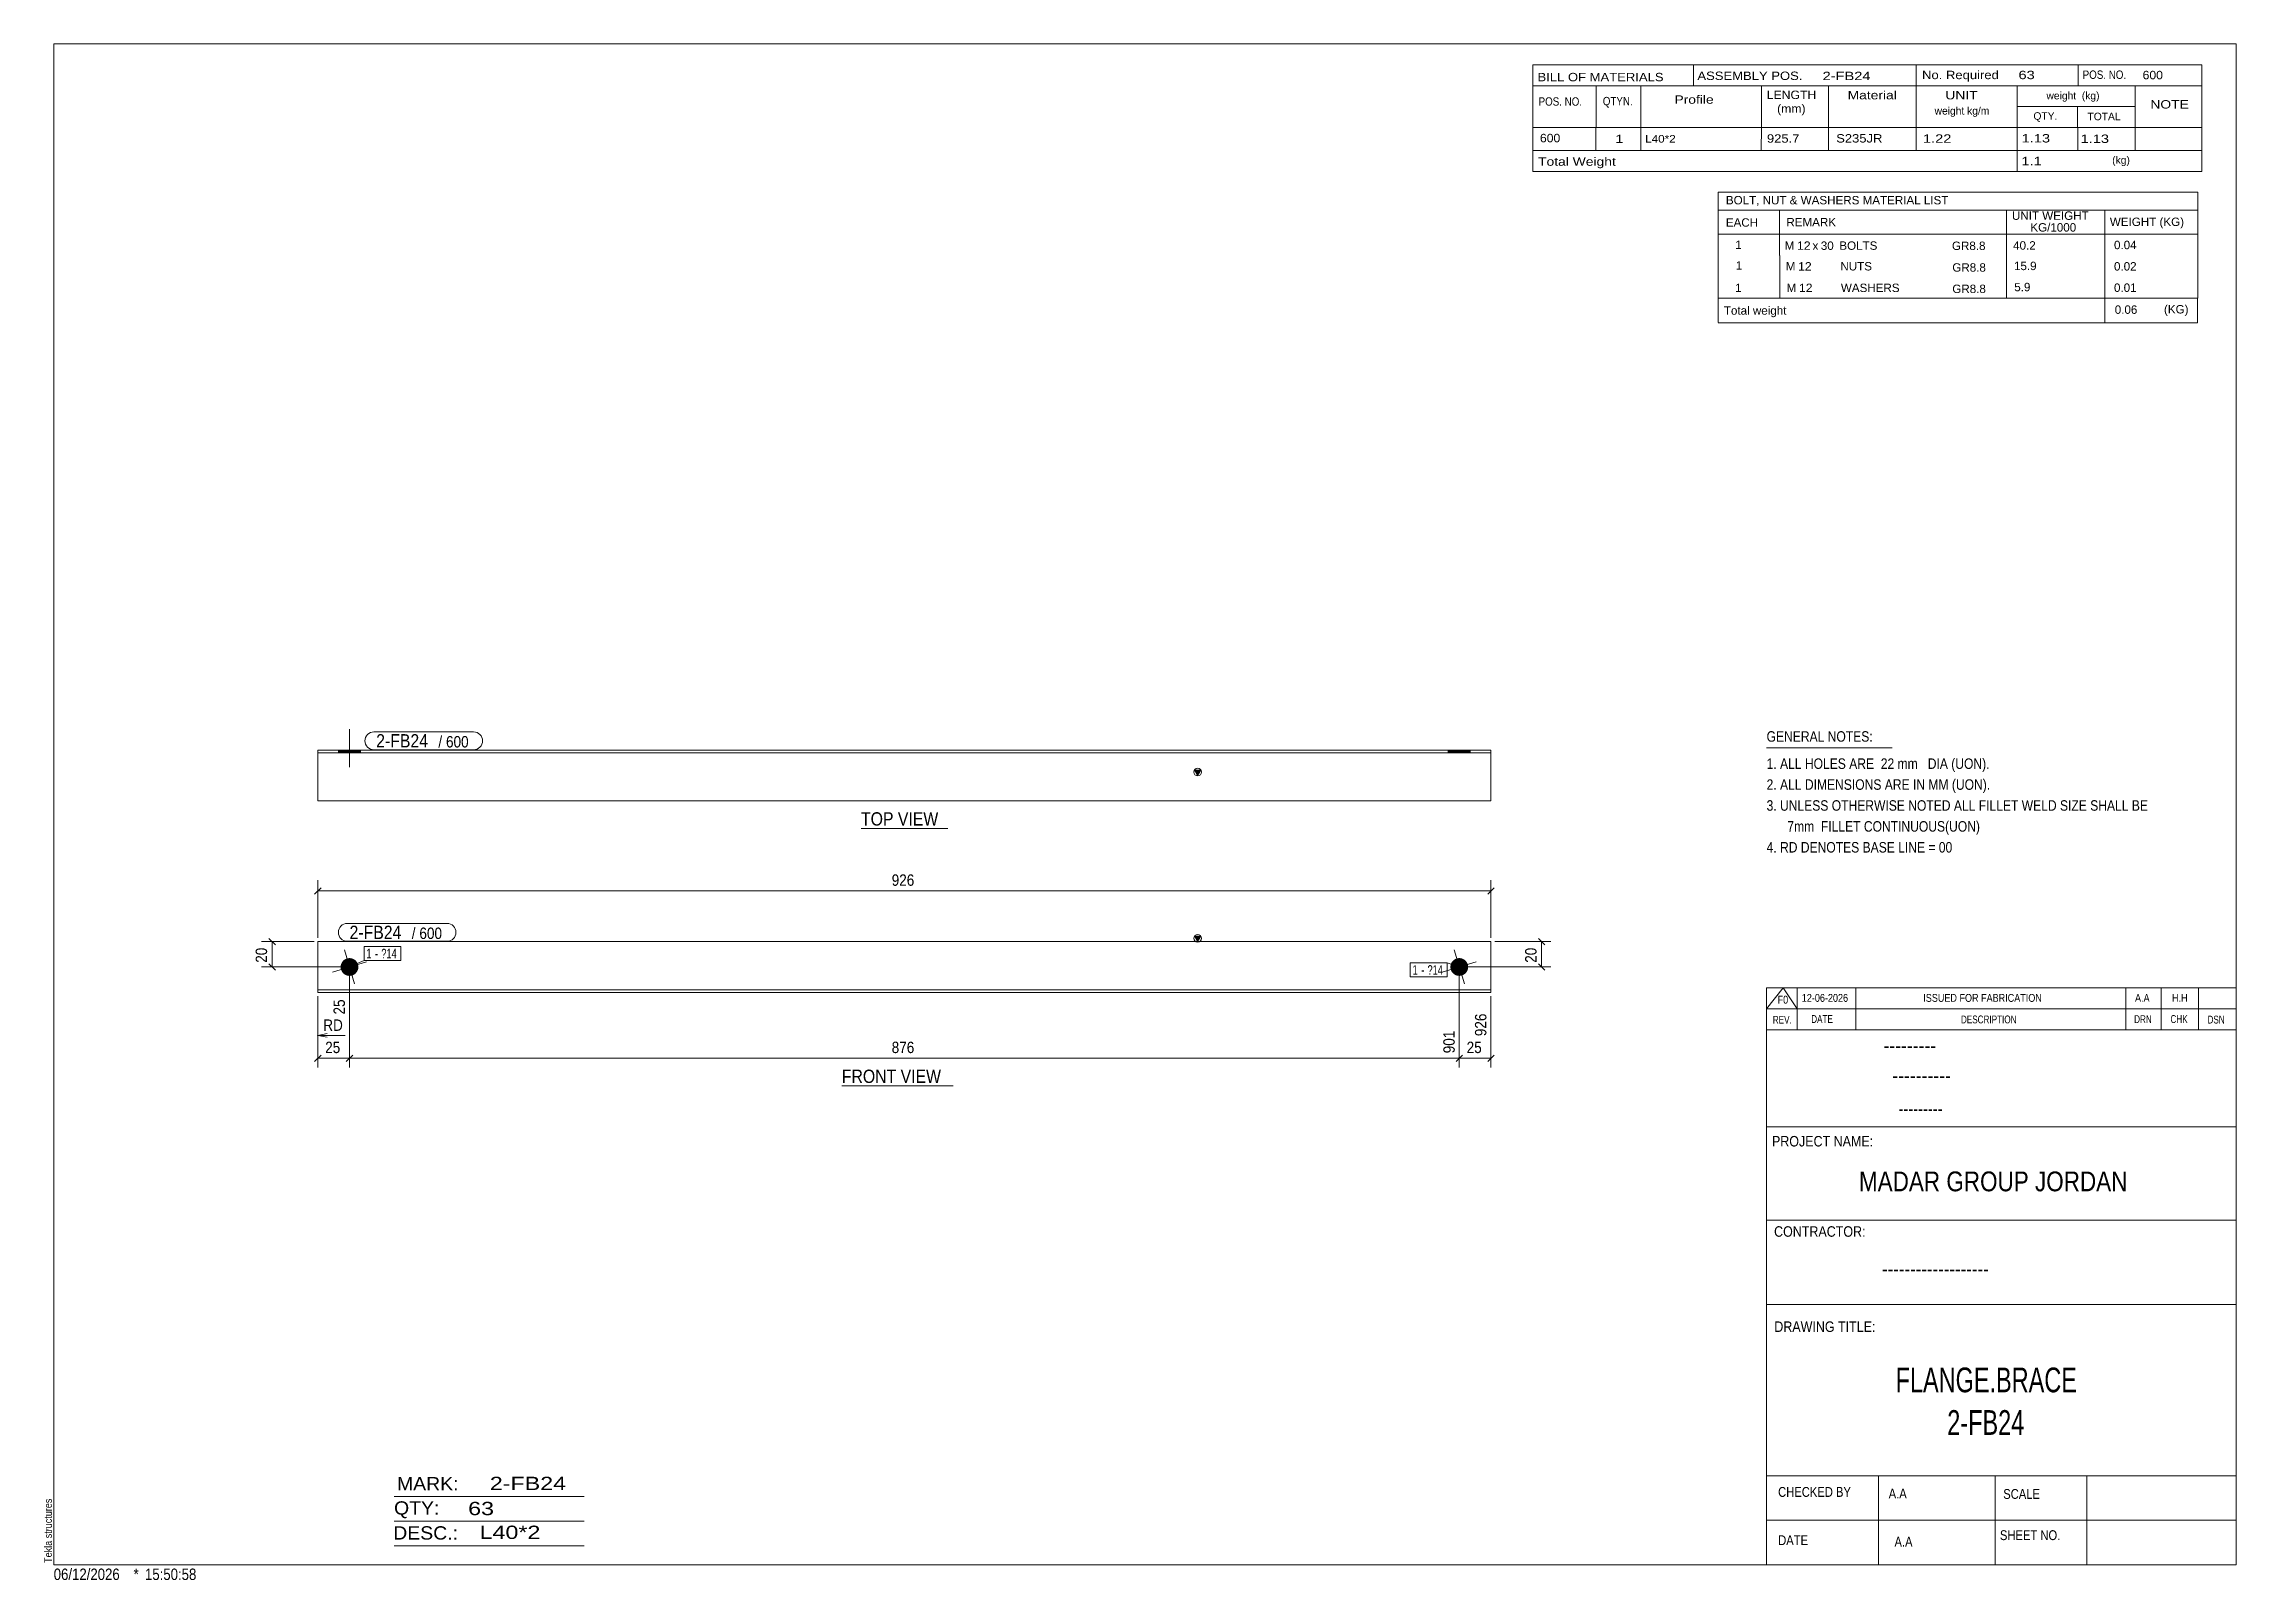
# Model space of a CAD drawing. Header units: millimetres. Extents: x 2 to 579, y 1 to 405.
import ezdxf

# ---------------------------------------------------------------- set-up
doc = ezdxf.new("R2010")
doc.units = ezdxf.units.MM
doc.linetypes.add('XKITLINE00', pattern=[0])
for name, color, linetype, lineweight in [('Bolt', 3, 'Continuous', 0), ('BoltMark', 7, 'Continuous', 0), ('Dimensions', 7, 'Continuous', 0), ('DrawingSheet', 5, 'Continuous', 0), ('OtherObjectType', 7, 'Continuous', 0), ('Part', 2, 'Continuous', 0), ('PartMark', 7, 'Continuous', 0)]:
    doc.layers.add(name, color=color, linetype=linetype, lineweight=lineweight)
doc.styles.add('@ARIAL_UNICODE_MS_BOLD', font='ARIAL.TTF')
doc.styles.add('ARIAL', font='ARIAL.TTF')
doc.styles.add('ARIAL_NARROW', font='ARIALN.TTF')
doc.styles.add('COMIC_SANS_MS_BOLD', font='COMICBD.TTF')
doc.styles.add('SWIS721_EX_BT', font='ARIAL.TTF')
doc.styles.add('SWISSE', font='ARIAL.TTF')

# ---------------------------------------------------------------- blocks, each defined once
blk = doc.blocks.new('*A1')
at = {"layer": 'Bolt'}
blk.add_hatch(color=3, dxfattribs=at).paths.add_polyline_path([(374.05, 164.47), (374.11, 164.48), (374.17, 164.5), (374.22, 164.51), (374.28, 164.52), (374.33, 164.53), (374.39, 164.53), (374.45, 164.54), (374.51, 164.54), (374.56, 164.55), (374.62, 164.55), (374.68, 164.55), (374.73, 164.55), (374.79, 164.55), (374.85, 164.54), (374.91, 164.54), (374.96, 164.53), (375.02, 164.52), (375.08, 164.51), (375.13, 164.5), (375.19, 164.49), (375.24, 164.48), (375.3, 164.46), (375.35, 164.45), (375.41, 164.43), (375.46, 164.41), (375.52, 164.39), (375.57, 164.37), (375.62, 164.35), (375.67, 164.32), (375.73, 164.3), (375.78, 164.27), (375.83, 164.24), (375.88, 164.21), (375.92, 164.18), (375.97, 164.15), (376.02, 164.12), (376.07, 164.09), (376.11, 164.05), (376.16, 164.02), (376.2, 163.98), (376.24, 163.94), (376.28, 163.9), (376.32, 163.86), (376.36, 163.82), (376.4, 163.78), (376.44, 163.73), (376.48, 163.69), (376.51, 163.65), (376.55, 163.6), (376.58, 163.55), (376.61, 163.51), (376.64, 163.46), (376.67, 163.41), (376.7, 163.36), (376.73, 163.31), (376.76, 163.26), (376.78, 163.21), (376.81, 163.15), (376.83, 163.1), (376.85, 163.05), (376.87, 162.99), (376.89, 162.94), (376.9, 162.89), (376.92, 162.83), (376.93, 162.78), (376.95, 162.72), (376.96, 162.66), (376.97, 162.61), (376.98, 162.55), (376.99, 162.49), (376.99, 162.44), (377, 162.38), (377, 162.32), (377, 162.27), (377, 162.21), (377, 162.15), (377, 162.09), (377, 162.04), (376.99, 161.98), (376.98, 161.92), (376.98, 161.87), (376.97, 161.81), (376.96, 161.75), (376.94, 161.7), (376.93, 161.64), (376.92, 161.59), (376.9, 161.53), (376.88, 161.48), (376.86, 161.42), (376.84, 161.37), (376.82, 161.32), (376.8, 161.26), (376.77, 161.21), (376.75, 161.16), (376.72, 161.11), (376.7, 161.06), (376.67, 161.01), (376.64, 160.96), (376.6, 160.91), (376.57, 160.87), (376.54, 160.82), (376.5, 160.77), (376.47, 160.73), (376.43, 160.69), (376.39, 160.64), (376.35, 160.6), (376.31, 160.56), (376.27, 160.52), (376.23, 160.48), (376.19, 160.44), (376.14, 160.41), (376.1, 160.37), (376.05, 160.34), (376.01, 160.3), (375.96, 160.27), (375.91, 160.24), (375.86, 160.21), (375.81, 160.18), (375.76, 160.15), (375.71, 160.13), (375.66, 160.1), (375.61, 160.08), (375.55, 160.06), (375.5, 160.04), (375.45, 160.02), (375.39, 160), (375.34, 159.98), (375.28, 159.97), (375.23, 159.95), (375.17, 159.94), (375.12, 159.93), (375.06, 159.92), (375, 159.91), (374.95, 159.9), (374.89, 159.89), (374.83, 159.89), (374.78, 159.89), (374.72, 159.88), (374.66, 159.88), (374.6, 159.88), (374.55, 159.89), (374.49, 159.89), (374.43, 159.9), (374.38, 159.9), (374.32, 159.91), (374.26, 159.92), (374.21, 159.93), (374.15, 159.94), (374.09, 159.96), (374.04, 159.97), (373.98, 159.99), (373.93, 160), (373.88, 160.02), (373.82, 160.04), (373.77, 160.06), (373.72, 160.09), (373.66, 160.11), (373.61, 160.14), (373.56, 160.16), (373.51, 160.19), (373.46, 160.22), (373.41, 160.25), (373.37, 160.28), (373.32, 160.31), (373.27, 160.35), (373.23, 160.38), (373.18, 160.42), (373.14, 160.46), (373.1, 160.49), (373.05, 160.53), (373.01, 160.57), (372.97, 160.61), (372.93, 160.66), (372.9, 160.7), (372.86, 160.74), (372.82, 160.79), (372.79, 160.83), (372.76, 160.88), (372.72, 160.93), (372.69, 160.98), (372.66, 161.02), (372.63, 161.07), (372.61, 161.12), (372.58, 161.17), (372.56, 161.23), (372.53, 161.28), (372.51, 161.33), (372.49, 161.38), (372.47, 161.44), (372.45, 161.49), (372.43, 161.55), (372.42, 161.6), (372.4, 161.66), (372.39, 161.71), (372.38, 161.77), (372.37, 161.83), (372.36, 161.88), (372.35, 161.94), (372.35, 162), (372.34, 162.05), (372.34, 162.11), (372.34, 162.17), (372.34, 162.22), (372.34, 162.28), (372.34, 162.34), (372.34, 162.4), (372.35, 162.45), (372.35, 162.51), (372.36, 162.57), (372.37, 162.62), (372.38, 162.68), (372.39, 162.74), (372.41, 162.79), (372.42, 162.85), (372.44, 162.9), (372.46, 162.96), (372.47, 163.01), (372.5, 163.06), (372.52, 163.12), (372.54, 163.17), (372.56, 163.22), (372.59, 163.27), (372.62, 163.32), (372.64, 163.37), (372.67, 163.42), (372.7, 163.47), (372.73, 163.52), (372.77, 163.57), (372.8, 163.61), (372.83, 163.66), (372.87, 163.7), (372.91, 163.75), (372.95, 163.79), (372.98, 163.83), (373.02, 163.87), (373.07, 163.91), (373.11, 163.95), (373.15, 163.99), (373.2, 164.03), (373.24, 164.06), (373.29, 164.1), (373.33, 164.13), (373.38, 164.16), (373.43, 164.19), (373.48, 164.22), (373.53, 164.25), (373.58, 164.28), (373.63, 164.3), (373.68, 164.33), (373.73, 164.35), (373.78, 164.38), (373.84, 164.4), (373.89, 164.42), (373.94, 164.43), (374, 164.45)], flags=17)
at = {"layer": 'Bolt', "color": 3, "linetype": 'XKITLINE00', "lineweight": 0}
for p, q in [((370.2, 160.88), (379.14, 163.56)), ((376.01, 157.75), (373.33, 166.69))]:
    blk.add_line(p, q, dxfattribs=at)
blk = doc.blocks.new('*A2')
at = {"layer": 'Bolt'}
blk.add_hatch(color=3, dxfattribs=at).paths.add_polyline_path([(82.17, 164.47), (82.22, 164.48), (82.28, 164.5), (82.34, 164.51), (82.39, 164.52), (82.45, 164.53), (82.51, 164.53), (82.56, 164.54), (82.62, 164.54), (82.68, 164.55), (82.73, 164.55), (82.79, 164.55), (82.85, 164.55), (82.91, 164.55), (82.96, 164.54), (83.02, 164.54), (83.08, 164.53), (83.13, 164.52), (83.19, 164.51), (83.25, 164.5), (83.3, 164.49), (83.36, 164.48), (83.41, 164.46), (83.47, 164.45), (83.52, 164.43), (83.58, 164.41), (83.63, 164.39), (83.68, 164.37), (83.74, 164.35), (83.79, 164.32), (83.84, 164.3), (83.89, 164.27), (83.94, 164.24), (83.99, 164.21), (84.04, 164.18), (84.09, 164.15), (84.13, 164.12), (84.18, 164.09), (84.23, 164.05), (84.27, 164.02), (84.31, 163.98), (84.36, 163.94), (84.4, 163.9), (84.44, 163.86), (84.48, 163.82), (84.52, 163.78), (84.56, 163.73), (84.59, 163.69), (84.63, 163.65), (84.66, 163.6), (84.7, 163.55), (84.73, 163.51), (84.76, 163.46), (84.79, 163.41), (84.82, 163.36), (84.85, 163.31), (84.87, 163.26), (84.9, 163.21), (84.92, 163.15), (84.94, 163.1), (84.96, 163.05), (84.98, 162.99), (85, 162.94), (85.02, 162.89), (85.03, 162.83), (85.05, 162.78), (85.06, 162.72), (85.07, 162.66), (85.08, 162.61), (85.09, 162.55), (85.1, 162.49), (85.11, 162.44), (85.11, 162.38), (85.11, 162.32), (85.12, 162.27), (85.12, 162.21), (85.12, 162.15), (85.11, 162.09), (85.11, 162.04), (85.1, 161.98), (85.1, 161.92), (85.09, 161.87), (85.08, 161.81), (85.07, 161.75), (85.06, 161.7), (85.04, 161.64), (85.03, 161.59), (85.01, 161.53), (85, 161.48), (84.98, 161.42), (84.96, 161.37), (84.94, 161.32), (84.91, 161.26), (84.89, 161.21), (84.86, 161.16), (84.84, 161.11), (84.81, 161.06), (84.78, 161.01), (84.75, 160.96), (84.72, 160.91), (84.69, 160.87), (84.65, 160.82), (84.62, 160.77), (84.58, 160.73), (84.54, 160.69), (84.51, 160.64), (84.47, 160.6), (84.43, 160.56), (84.39, 160.52), (84.34, 160.48), (84.3, 160.44), (84.26, 160.41), (84.21, 160.37), (84.17, 160.34), (84.12, 160.3), (84.07, 160.27), (84.02, 160.24), (83.98, 160.21), (83.93, 160.18), (83.88, 160.15), (83.83, 160.13), (83.77, 160.1), (83.72, 160.08), (83.67, 160.06), (83.62, 160.04), (83.56, 160.02), (83.51, 160), (83.45, 159.98), (83.4, 159.97), (83.34, 159.95), (83.29, 159.94), (83.23, 159.93), (83.17, 159.92), (83.12, 159.91), (83.06, 159.9), (83, 159.89), (82.95, 159.89), (82.89, 159.89), (82.83, 159.88), (82.78, 159.88), (82.72, 159.88), (82.66, 159.89), (82.6, 159.89), (82.55, 159.9), (82.49, 159.9), (82.43, 159.91), (82.38, 159.92), (82.32, 159.93), (82.26, 159.94), (82.21, 159.96), (82.15, 159.97), (82.1, 159.99), (82.04, 160), (81.99, 160.02), (81.94, 160.04), (81.88, 160.06), (81.83, 160.09), (81.78, 160.11), (81.73, 160.14), (81.68, 160.16), (81.63, 160.19), (81.58, 160.22), (81.53, 160.25), (81.48, 160.28), (81.43, 160.31), (81.39, 160.35), (81.34, 160.38), (81.3, 160.42), (81.25, 160.46), (81.21, 160.49), (81.17, 160.53), (81.13, 160.57), (81.09, 160.61), (81.05, 160.66), (81.01, 160.7), (80.97, 160.74), (80.94, 160.79), (80.9, 160.83), (80.87, 160.88), (80.84, 160.93), (80.81, 160.98), (80.78, 161.02), (80.75, 161.07), (80.72, 161.12), (80.7, 161.17), (80.67, 161.23), (80.65, 161.28), (80.62, 161.33), (80.6, 161.38), (80.58, 161.44), (80.57, 161.49), (80.55, 161.55), (80.53, 161.6), (80.52, 161.66), (80.5, 161.71), (80.49, 161.77), (80.48, 161.83), (80.47, 161.88), (80.47, 161.94), (80.46, 162), (80.46, 162.05), (80.45, 162.11), (80.45, 162.17), (80.45, 162.22), (80.45, 162.28), (80.45, 162.34), (80.46, 162.4), (80.46, 162.45), (80.47, 162.51), (80.48, 162.57), (80.49, 162.62), (80.5, 162.68), (80.51, 162.74), (80.52, 162.79), (80.54, 162.85), (80.55, 162.9), (80.57, 162.96), (80.59, 163.01), (80.61, 163.06), (80.63, 163.12), (80.65, 163.17), (80.68, 163.22), (80.7, 163.27), (80.73, 163.32), (80.76, 163.37), (80.79, 163.42), (80.82, 163.47), (80.85, 163.52), (80.88, 163.57), (80.91, 163.61), (80.95, 163.66), (80.98, 163.7), (81.02, 163.75), (81.06, 163.79), (81.1, 163.83), (81.14, 163.87), (81.18, 163.91), (81.22, 163.95), (81.27, 163.99), (81.31, 164.03), (81.35, 164.06), (81.4, 164.1), (81.45, 164.13), (81.49, 164.16), (81.54, 164.19), (81.59, 164.22), (81.64, 164.25), (81.69, 164.28), (81.74, 164.3), (81.79, 164.33), (81.85, 164.35), (81.9, 164.38), (81.95, 164.4), (82.01, 164.42), (82.06, 164.43), (82.11, 164.45)], flags=17)
at = {"layer": 'Bolt', "color": 3, "linetype": 'XKITLINE00', "lineweight": 0}
for p, q in [((78.31, 160.88), (87.25, 163.56)), ((84.12, 157.75), (81.44, 166.69))]:
    blk.add_line(p, q, dxfattribs=at)
blk = doc.blocks.new('*A3')
at = {"layer": 'Part'}
blk.add_hatch(color=2, dxfattribs=at).paths.add_polyline_path([(305.06, 170.28), (306.66, 170.28), (305.86, 168.88)], flags=17)
at = {"layer": 'Part', "color": 2, "linetype": 'XKITLINE00', "lineweight": 0}
for p, q in [((74.45, 168.88), (74.45, 156.22)), ((383, 168.88), (74.45, 168.88)), ((305.86, 168.88), (305.06, 170.28)), ((305.06, 170.28), (306.66, 170.28)), ((306.66, 170.28), (305.86, 168.88)), ((383, 168.88), (383, 156.22)), ((383, 156.22), (74.45, 156.22)), ((74.45, 156.22), (74.45, 155.55)), ((383, 156.22), (383, 155.55)), ((383, 155.55), (74.45, 155.55))]:
    blk.add_line(p, q, dxfattribs=at)
blk.add_circle((305.86, 169.78), 1, dxfattribs=at)
blk = doc.blocks.new('*A4')
at = {"layer": 'Bolt'}
blk.add_hatch(color=3, dxfattribs=at).paths.add_polyline_path([(371.76, 218.58), (371.76, 219.25), (377.57, 219.25), (377.57, 218.58)], flags=17)
at = {"layer": 'Bolt', "color": 3, "linetype": 'XKITLINE00', "lineweight": 0}
for p, q in [((371.76, 218.58), (371.76, 219.25)), ((374.67, 218.58), (374.67, 219.25)), ((377.57, 218.58), (377.57, 219.25))]:
    blk.add_line(p, q, dxfattribs=at)
blk = doc.blocks.new('*A5')
at = {"layer": 'Bolt'}
blk.add_hatch(color=3, dxfattribs=at).paths.add_polyline_path([(79.88, 218.58), (79.88, 219.25), (85.69, 219.25), (85.69, 218.58)], flags=17)
at = {"layer": 'Bolt', "color": 3, "linetype": 'XKITLINE00', "lineweight": 0}
for p, q in [((79.88, 218.58), (79.88, 219.25)), ((82.78, 214.75), (82.78, 224.75)), ((85.69, 218.58), (85.69, 219.25))]:
    blk.add_line(p, q, dxfattribs=at)
blk = doc.blocks.new('*A6')
at = {"layer": 'Part'}
blk.add_hatch(color=2, dxfattribs=at).paths.add_polyline_path([(305.06, 213.98), (306.66, 213.98), (305.86, 212.58)], flags=17)
at = {"layer": 'Part', "color": 2, "linetype": 'XKITLINE00', "lineweight": 0}
for p, q in [((383, 219.25), (74.45, 219.25)), ((74.45, 219.25), (74.45, 218.58)), ((383, 219.25), (383, 218.58)), ((383, 218.58), (74.45, 218.58)), ((74.45, 205.92), (74.45, 218.58)), ((305.86, 212.58), (305.06, 213.98)), ((305.06, 213.98), (306.66, 213.98)), ((306.66, 213.98), (305.86, 212.58)), ((383, 205.92), (383, 218.58)), ((383, 205.92), (74.45, 205.92))]:
    blk.add_line(p, q, dxfattribs=at)
blk.add_circle((305.86, 213.48), 1, dxfattribs=at)
blk = doc.blocks.new('*A7')
at = {"layer": 'DrawingSheet', "color": 5, "linetype": 'XKITLINE00', "lineweight": 0}
for p, q in [((579, 405), (5, 405)), ((5, 405), (5, 5)), ((579, 5), (579, 405)), ((5, 5), (579, 5))]:
    blk.add_line(p, q, dxfattribs=at)
at = {"layer": 'DrawingSheet', "color": 5, "style": 'ARIAL', "width": 0.85}
blk.add_text('Tekla structures', height=2, rotation=90, dxfattribs=at).set_placement((4.5, 5.5))
blk = doc.blocks.new('*A8')
at = {"layer": 'OtherObjectType', "color": 7, "linetype": 'XKITLINE00', "lineweight": 0}
for p, q in [((442.76, 365.95), (442.75, 354.95)), ((442.76, 365.95), (568.88, 365.95)), ((568.88, 365.95), (568.88, 354.95)), ((442.75, 361.3), (568.88, 361.3)), ((458.87, 361.31), (458.87, 354.95)), ((518.57, 361.31), (518.57, 354.95)), ((544.47, 361.29), (544.47, 354.95)), ((442.76, 354.92), (442.76, 349.42)), ((442.77, 354.95), (568.88, 354.95)), ((458.92, 354.95), (458.92, 349.33)), ((518.57, 354.95), (518.57, 349.33)), ((544.5, 354.95), (544.5, 349.45)), ((568.88, 354.95), (568.88, 349.45)), ((442.79, 349.33), (442.79, 343.72)), ((458.95, 349.33), (458.95, 343.71)), ((518.57, 349.33), (518.57, 343.71)), ((544.5, 349.33), (544.5, 343.83)), ((568.88, 349.33), (568.88, 343.83)), ((442.79, 343.7), (442.79, 338.13)), ((458.95, 343.71), (458.95, 338.09)), ((518.57, 343.71), (518.57, 338.09)), ((544.5, 343.71), (544.5, 338.1)), ((568.88, 343.71), (568.88, 338.1)), ((568.88, 338.1), (442.75, 338.13)), ((442.78, 338.09), (442.78, 331.69)), ((442.85, 338.09), (568.87, 338.09)), ((544.5, 338.06), (544.5, 331.64)), ((568.87, 338.06), (568.87, 331.65)), ((442.77, 331.65), (568.87, 331.65))]:
    blk.add_line(p, q, dxfattribs=at)
at = {"layer": 'OtherObjectType', "color": 7, "style": 'ARIAL_NARROW'}
for s, width, p in [('BOLT, NUT & WASHERS MATERIAL LIST', 1.211571, (444.79, 362.79)), ('EACH', 1.211571, (444.78, 356.92)), ('REMARK', 1.211571, (460.7, 357.01)), ('UNIT WEIGHT', 1.211571, (520.03, 358.72)), (' KG/1000', 1.211571, (524.02, 355.63)), ('WEIGHT (KG)', 1.211571, (545.78, 357.1)), ('1', 1.211571, (447.26, 351.05)), ('M', 1.211571, (460.26, 350.85)), ('12', 1.275, (463.5, 350.83)), ('x', 1.211571, (467.58, 350.83)), ('30', 1.211571, (469.76, 350.82)), ('BOLTS', 1.211571, (474.63, 350.84)), ('GR8.8', 1.211571, (504.25, 350.79)), ('40.2', 1.211571, (520.34, 350.88)), ('0.04', 1.211571, (546.87, 351.01)), ('1', 1.211571, (447.4, 345.61)), ('M', 1.211571, (460.54, 345.41)), ('12', 1.275, (463.78, 345.39)), ('NUTS', 1.211571, (474.91, 345.41)), ('GR8.8', 1.211571, (504.35, 345.09)), ('15.9', 1.211571, (520.56, 345.5)), ('0.02', 1.211571, (546.87, 345.39)), ('1', 1.211571, (447.24, 339.74)), ('M', 1.211571, (460.76, 339.74)), ('12', 1.275, (464, 339.72)), ('WASHERS', 1.211571, (475.04, 339.73)), ('GR8.8', 1.211571, (504.35, 339.47)), ('5.9', 1.211571, (520.64, 339.94)), ('0.01', 1.211571, (546.87, 339.78)), ('Total weight', 1.211571, (444.26, 333.77)), ('0.06', 1.211571, (547.07, 334)), ('(KG)', 1.211571, (560.02, 334.1))]:
    blk.add_text(s, height=2.2, dxfattribs=dict(at, width=width)).set_placement(p)
blk = doc.blocks.new('*A9')
at = {"layer": 'OtherObjectType', "color": 7, "linetype": 'XKITLINE00', "lineweight": 0}
blk.add_line((455.5, 219.82), (488.5, 219.82), dxfattribs=at)
at = {"layer": 'OtherObjectType', "color": 7, "style": 'ARIAL_NARROW', "width": 1.008832}
for s, p in [('GENERAL NOTES:', (455.5, 221.47)), ('1. ALL HOLES ARE  22 mm   DIA (UON).', (455.5, 214.32)), ('2. ALL DIMENSIONS ARE IN MM (UON).', (455.5, 208.82)), ('3. UNLESS OTHERWISE NOTED ALL FILLET WELD SIZE SHALL BE', (455.5, 203.32)), ('7mm  FILLET CONTINUOUS(UON)', (460.95, 197.82)), ('4. RD DENOTES BASE LINE = 00', (455.5, 192.32))]:
    blk.add_text(s, height=2.75, dxfattribs=at).set_placement(p)
blk = doc.blocks.new('*A10')
at = {"layer": 'OtherObjectType', "color": 7, "linetype": 'XKITLINE00', "lineweight": 0}
for p, q in [((455.5, 156.76), (579, 156.76)), ((455.5, 151.21), (459.82, 156.76)), ((455.5, 151.21), (455.5, 156.76)), ((459.82, 156.76), (463.53, 151.21)), ((463.53, 151.21), (463.53, 156.76)), ((478.97, 151.21), (478.97, 156.76)), ((549.98, 151.21), (549.98, 156.76)), ((559.24, 151.21), (559.24, 156.76)), ((569.12, 151.21), (569.12, 156.76)), ((579, 151.21), (579, 156.76)), ((455.5, 151.21), (579, 151.21)), ((455.5, 145.65), (455.5, 151.21)), ((459.21, 151.21), (579, 151.21)), ((463.53, 145.65), (463.53, 151.21)), ((478.97, 145.65), (478.97, 151.21)), ((549.98, 145.65), (549.98, 151.21)), ((559.24, 145.65), (559.24, 151.21)), ((569.12, 145.65), (569.12, 151.21)), ((579, 145.65), (579, 151.21))]:
    blk.add_line(p, q, dxfattribs=at)
at = {"layer": 'OtherObjectType', "color": 7, "style": 'ARIAL_NARROW'}
for s, height, width, p in [('F0', 2.058, 1.008832, (458.4, 152.59)), ('12-06-2026', 2.058, 1.008832, (464.76, 153.06)), ('ISSUED FOR FABRICATION', 2.0583, 1.008832, (496.71, 153.06)), ('A.A', 2.058, 1.008832, (552.4, 153.06)), ('H.H', 2.058, 1.008832, (562.13, 153.06)), ('REV.', 2.058, 0.907949, (457.13, 147.31)), ('DATE', 2.058, 0.907949, (467.23, 147.5)), ('DESCRIPTION', 2.0583, 0.907949, (506.61, 147.39)), ('DRN', 2.058, 0.907949, (552.17, 147.47)), ('CHK', 2.058, 0.907949, (561.72, 147.5)), ('DSN', 2.058, 0.907949, (571.47, 147.35))]:
    blk.add_text(s, height=height, dxfattribs=dict(at, width=width)).set_placement(p)
blk = doc.blocks.new('*A11')
at = {"layer": 'OtherObjectType', "color": 6, "linetype": 'XKITLINE00', "lineweight": 0}
for p, q in [((94.5, 23), (144.5, 23)), ((94.5, 16.5), (144.5, 16.5)), ((94.5, 10), (144.5, 10))]:
    blk.add_line(p, q, dxfattribs=at)
at = {"layer": 'OtherObjectType', "color": 6, "style": 'ARIAL_NARROW'}
for s, width, p in [('MARK:', 1.275, (95.27, 24.58)), ('2-FB24', 1.525501, (119.69, 24.65)), ('QTY:', 1.275, (94.5, 18.19)), ('63', 1.525501, (113.99, 18.05)), ('DESC.:', 1.275, (94.29, 11.63)), ('L40*2', 1.525501, (117, 11.79))]:
    blk.add_text(s, height=3.5, dxfattribs=dict(at, width=width)).set_placement(p)
blk = doc.blocks.new('*A12')
at = {"layer": 'OtherObjectType', "color": 2, "linetype": 'XKITLINE00', "lineweight": 0}
for p, q in [((455.5, 145.65), (579, 145.65)), ((455.5, 5), (455.5, 145.64)), ((578.98, 145.64), (579, 5)), ((579, 120.14), (455.5, 120.14)), ((455.5, 95.63), (579, 95.63)), ((579, 73.49), (455.5, 73.49)), ((579, 28.4), (455.5, 28.4)), ((484.94, 28.4), (484.94, 5)), ((515.62, 5), (515.62, 28.4)), ((539.75, 5), (539.75, 28.4)), ((579, 16.7), (455.5, 16.7)), ((579, 5), (455.5, 5))]:
    blk.add_line(p, q, dxfattribs=at)
at = {"layer": 'OtherObjectType', "color": 4, "style": '@ARIAL_UNICODE_MS_BOLD', "width": 0.85}
blk.add_text('---------', height=3.9, dxfattribs=at).set_placement((486.23, 139.59))
at = {"layer": 'OtherObjectType', "color": 7, "style": 'ARIAL', "width": 0.85}
for s, height, p in [('----------', 3.9, (488.56, 131.77)), ('---------', 3.25, (490.21, 123.31))]:
    blk.add_text(s, height=height, dxfattribs=at).set_placement(p)
at = {"layer": 'OtherObjectType', "color": 3, "width": 0.85}
for s, style, p in [('PROJECT NAME:', 'SWIS721_EX_BT', (456.92, 115.01)), ('CONTRACTOR:', 'SWISSE', (457.47, 91.27)), ('DRAWING TITLE:', 'SWIS721_EX_BT', (457.53, 66.24))]:
    blk.add_text(s, height=2.7618, dxfattribs=dict(at, style=style)).set_placement(p)
at = {"layer": 'OtherObjectType', "color": 7, "width": 0.85}
for s, height, p in [('MADAR GROUP JORDAN', 5.2, (479.79, 103.23)), ('CHECKED BY', 2.592, (458.53, 22.86)), ('A.A', 2.592, (487.61, 22.45)), ('SCALE', 2.592, (517.74, 22.33)), ('DATE', 2.592, (458.54, 10.16)), ('A.A', 2.592, (489.14, 9.76)), ('SHEET NO.', 2.592, (516.87, 11.49))]:
    blk.add_text(s, height=height, dxfattribs=at).set_placement(p)
at = {"layer": 'OtherObjectType', "color": 1}
for s, height, style, width, p in [('-------------------', 3.9, 'COMIC_SANS_MS_BOLD', 0.85, (485.87, 80.86)), ('FLANGE.BRACE', 6.5, 'ARIAL', 0.68, (489.43, 50.37)), ('2-FB24', 6.5, 'ARIAL', 0.68, (503.02, 39.17))]:
    blk.add_text(s, height=height, dxfattribs=dict(at, style=style, width=width)).set_placement(p)
blk = doc.blocks.new('*A13')
at = {"layer": 'OtherObjectType', "color": 7, "linetype": 'XKITLINE00', "lineweight": 0}
for p, q in [((393.98, 399.5), (569.98, 399.5)), ((393.98, 399.5), (393.98, 388.5)), ((436.26, 399.42), (436.26, 393.87)), ((494.85, 394), (494.85, 399.5)), ((537.43, 393.96), (537.43, 399.42)), ((569.98, 394), (569.98, 399.5)), ((393.98, 394), (569.98, 394)), ((410.64, 394), (410.64, 383)), ((422.4, 393.98), (422.4, 383.03)), ((454.12, 393.99), (454.13, 383)), ((471.78, 393.98), (471.78, 383)), ((494.85, 393.98), (494.85, 383)), ((521.43, 394), (521.43, 383)), ((552.42, 394), (552.42, 383)), ((569.98, 394), (569.98, 388.5)), ((393.98, 388.5), (393.98, 383)), ((521.45, 388.52), (552.45, 388.52)), ((537.28, 388.52), (537.28, 383)), ((569.98, 388.5), (569.98, 383)), ((393.98, 383), (569.98, 383)), ((393.98, 383), (393.98, 376.95)), ((410.63, 383), (410.63, 376.95)), ((422.44, 382.99), (422.44, 376.95)), ((454.12, 383), (454.11, 376.95)), ((471.79, 383), (471.79, 376.95)), ((494.87, 383), (494.87, 376.95)), ((521.44, 383), (521.44, 376.95)), ((537.33, 382.95), (537.33, 376.95)), ((552.43, 383), (552.43, 376.95)), ((569.98, 383), (569.98, 376.95)), ((393.98, 376.95), (569.98, 376.95)), ((393.98, 376.95), (393.98, 371.45)), ((521.44, 376.95), (521.44, 371.45)), ((569.98, 376.95), (569.98, 371.45)), ((393.98, 371.45), (569.98, 371.45))]:
    blk.add_line(p, q, dxfattribs=at)
at = {"layer": 'OtherObjectType', "color": 7, "style": 'ARIAL_NARROW'}
for s, height, width, p in [('No. Required', 2.2, 1.36, (496.39, 395.72)), ('63', 2.2, 1.525501, (521.75, 395.72)), ('POS. NO.', 2.2, 1.02, (538.63, 395.79)), ('600', 2.2, 1.270501, (554.4, 395.69)), ('BILL OF MATERIALS', 2.2, 1.36, (395.25, 395.16)), ('ASSEMBLY POS.', 2.2, 1.36, (437.3, 395.5)), ('LENGTH', 2.2, 1.275, (455.54, 390.49)), ('2-FB24', 2.2, 1.525501, (470.23, 395.46)), ('Material', 2.2, 1.445, (476.81, 390.41)), ('UNIT', 2.2, 1.445, (502.52, 390.4)), ('weight  (kg)', 1.98, 1.19, (529.11, 390.39)), ('POS. NO.', 2.2, 1.02, (395.53, 388.74)), ('QTYN.', 2.2, 1.02, (412.42, 388.84)), ('Profile', 2.2, 1.445, (431.26, 389.25)), ('(mm)', 2.2, 1.275, (458.26, 386.86)), ('weight kg/m', 1.98, 1.19, (499.69, 386.4)), ('QTY.', 1.98, 1.19, (525.68, 385.03)), ('TOTAL', 1.98, 1.19, (539.9, 384.91)), ('NOTE', 2.2, 1.445, (556.44, 387.99)), ('600', 2.2, 1.270501, (395.89, 379.12)), ('1', 2.2, 1.525501, (415.71, 378.91)), ('L40*2', 1.98, 1.355501, (423.56, 379.04)), ('925.7', 2.2, 1.355501, (455.59, 379.01)), ('S235JR', 2.2, 1.355501, (473.81, 379.05)), ('1.22', 2.2, 1.525501, (496.62, 378.99)), ('1.13', 2.2, 1.525501, (522.57, 379.07)), ('1.13', 2.2, 1.525501, (538.08, 378.94)), ('Total Weight', 2.2, 1.445, (395.4, 372.94)), ('1.1', 2.2, 1.525501, (522.52, 373.09)), ('(kg)', 1.98, 1.19, (546.4, 373.46))]:
    blk.add_text(s, height=height, dxfattribs=dict(at, width=width)).set_placement(p)
blk = doc.blocks.new('*A14')
at = {"layer": 'OtherObjectType', "color": 7, "style": 'ARIAL_NARROW', "width": 1.008832}
for s, p in [('06/12/2026', (4.99, 1)), ('*', (26, 1)), ('15:50:58', (29, 1))]:
    blk.add_text(s, height=3, dxfattribs=at).set_placement(p)
blk = doc.blocks.new('*A15')
at = {"layer": 'Dimensions', "color": 7, "linetype": 'XKITLINE00', "lineweight": 0}
for p, q in [((73.45, 168.88), (59.6, 168.88)), ((61.6, 169.73), (63.3, 168.03)), ((62.45, 162.22), (62.45, 168.88)), ((81.78, 162.22), (59.6, 162.22)), ((61.6, 163.07), (63.3, 161.37))]:
    blk.add_line(p, q, dxfattribs=at)
at = {"layer": 'Dimensions', "color": 3}
for p in [(62.45, 168.88), (62.45, 162.22)]:
    blk.add_point(p, dxfattribs=at)
at = {"layer": 'Dimensions', "color": 3, "style": 'ARIAL', "width": 0.85}
blk.add_text('20', height=3, rotation=90.00021, dxfattribs=at).set_placement((61.1, 163.32))
blk = doc.blocks.new('*A16')
at = {"layer": 'Dimensions', "color": 7, "linetype": 'XKITLINE00', "lineweight": 0}
for p, q in [((384, 168.88), (398.74, 168.88)), ((395.5, 169.73), (397.19, 168.03)), ((396.34, 162.22), (396.34, 168.88)), ((375.67, 162.22), (398.74, 162.22)), ((395.5, 163.07), (397.19, 161.37))]:
    blk.add_line(p, q, dxfattribs=at)
at = {"layer": 'Dimensions', "color": 3}
for p in [(396.34, 168.88), (396.34, 162.22)]:
    blk.add_point(p, dxfattribs=at)
at = {"layer": 'Dimensions', "color": 3, "style": 'ARIAL', "width": 0.85}
blk.add_text('20', height=3, rotation=90.00021, dxfattribs=at).set_placement((394.99, 163.32))
blk = doc.blocks.new('*A17')
at = {"layer": 'Dimensions', "color": 7, "linetype": 'XKITLINE00', "lineweight": 0}
for p, q in [((74.45, 169.88), (74.45, 185.07)), ((383, 169.88), (383, 185.07)), ((75.3, 183.07), (73.6, 181.37)), ((74.45, 182.22), (383, 182.22)), ((383.85, 183.07), (382.15, 181.37))]:
    blk.add_line(p, q, dxfattribs=at)
at = {"layer": 'Dimensions', "color": 3}
for p in [(74.45, 182.22), (383, 182.22)]:
    blk.add_point(p, dxfattribs=at)
at = {"layer": 'Dimensions', "color": 3, "style": 'ARIAL', "width": 0.85}
blk.add_text('926', height=3, dxfattribs=at).set_placement((225.39, 183.57))
blk = doc.blocks.new('*A18')
at = {"layer": 'Dimensions', "color": 7, "linetype": 'XKITLINE00', "lineweight": 0}
for p, q in [((82.78, 161.22), (82.78, 135.82)), ((74.45, 154.55), (74.45, 135.82)), ((74.45, 154.55), (74.45, 141.82)), ((76.95, 144.72), (74.45, 144.22)), ((76.95, 143.72), (74.45, 144.22)), ((81.67, 144.22), (74.45, 144.22)), ((75.3, 139.07), (73.6, 137.37)), ((83.63, 139.07), (81.93, 137.37)), ((74.45, 138.22), (82.78, 138.22))]:
    blk.add_line(p, q, dxfattribs=at)
at = {"layer": 'Dimensions', "color": 7}
blk.add_point((74.45, 144.22), dxfattribs=at)
at = {"layer": 'Dimensions', "color": 3}
for p in [(74.45, 138.22), (82.78, 138.22)]:
    blk.add_point(p, dxfattribs=at)
at = {"layer": 'Dimensions', "color": 3, "style": 'ARIAL', "width": 0.85}
blk.add_text('25', height=3, rotation=90.00021, dxfattribs=at).set_placement((81.58, 149.72))
for s, p in [('RD', (75.89, 145.42)), ('25', (76.39, 139.57))]:
    blk.add_text(s, height=3, dxfattribs=at).set_placement(p)
blk = doc.blocks.new('*A19')
at = {"layer": 'Dimensions', "color": 7, "linetype": 'XKITLINE00', "lineweight": 0}
for p, q in [((82.78, 161.22), (82.78, 135.82)), ((374.67, 161.22), (374.67, 135.82)), ((83.63, 139.07), (81.93, 137.37)), ((375.52, 139.07), (373.82, 137.37)), ((82.78, 138.22), (374.67, 138.22))]:
    blk.add_line(p, q, dxfattribs=at)
at = {"layer": 'Dimensions', "color": 3}
for p in [(82.78, 138.22), (374.67, 138.22)]:
    blk.add_point(p, dxfattribs=at)
at = {"layer": 'Dimensions', "color": 3, "style": 'ARIAL', "width": 0.85}
blk.add_text('901', height=3, rotation=90.00021, dxfattribs=at).set_placement((373.47, 139.52))
blk.add_text('876', height=3, dxfattribs=at).set_placement((225.39, 139.57))
blk = doc.blocks.new('*A20')
at = {"layer": 'Dimensions', "color": 7, "linetype": 'XKITLINE00', "lineweight": 0}
for p, q in [((374.67, 161.22), (374.67, 135.82)), ((383, 154.55), (383, 135.82)), ((375.52, 139.07), (373.82, 137.37)), ((383.85, 139.07), (382.15, 137.37)), ((374.67, 138.22), (383, 138.22))]:
    blk.add_line(p, q, dxfattribs=at)
at = {"layer": 'Dimensions', "color": 3}
for p in [(374.67, 138.22), (383, 138.22)]:
    blk.add_point(p, dxfattribs=at)
at = {"layer": 'Dimensions', "color": 3, "style": 'ARIAL', "width": 0.85}
blk.add_text('926', height=3, rotation=90.00021, dxfattribs=at).set_placement((381.8, 144.02))
blk.add_text('25', height=3, dxfattribs=at).set_placement((376.61, 139.57))
blk = doc.blocks.new('*A21')
at = {"layer": 'BoltMark', "color": 7, "linetype": 'XKITLINE00', "lineweight": 0}
for p, q in [((86.62, 167.6), (96.31, 167.6)), ((86.62, 163.9), (86.62, 167.6)), ((96.31, 163.9), (96.31, 167.6)), ((82.78, 162.22), (86.62, 163.9)), ((86.62, 163.9), (96.31, 163.9))]:
    blk.add_line(p, q, dxfattribs=at)
at = {"layer": 'BoltMark', "color": 3, "style": 'ARIAL_NARROW', "width": 0.85}
for s, p in [('1', (87.22, 164.5)), ('-', (89.49, 164.5)), ('?14', (91.15, 164.5))]:
    blk.add_text(s, height=2.5, dxfattribs=at).set_placement(p)
blk = doc.blocks.new('*A22')
at = {"layer": 'BoltMark', "color": 7, "linetype": 'XKITLINE00', "lineweight": 0}
for p, q in [((361.78, 163.29), (371.47, 163.29)), ((361.78, 159.59), (361.78, 163.29)), ((371.47, 159.59), (371.47, 163.29)), ((374.67, 162.22), (371.47, 163.29)), ((361.78, 159.59), (371.47, 159.59))]:
    blk.add_line(p, q, dxfattribs=at)
at = {"layer": 'BoltMark', "color": 3, "style": 'ARIAL_NARROW', "width": 0.85}
for s, p in [('1', (362.38, 160.19)), ('?14', (366.31, 160.19)), ('-', (364.65, 160.19))]:
    blk.add_text(s, height=2.5, dxfattribs=at).set_placement(p)
blk = doc.blocks.new('*A23')
at = {"layer": 'PartMark', "color": 7, "linetype": 'XKITLINE00', "lineweight": 0}
for p, q in [((82.2, 173.68), (108.44, 173.68)), ((82.2, 168.98), (108.44, 168.98))]:
    blk.add_line(p, q, dxfattribs=at)
for centre, start, end in [((82.2, 171.33), 90, 270), ((108.44, 171.33), 270, 90)]:
    blk.add_arc(centre, 2.35, start, end, dxfattribs=at)
at = {"layer": 'PartMark', "color": 1, "style": 'ARIAL', "width": 0.85}
blk.add_text('2-FB24', height=3.5, dxfattribs=at).set_placement((82.8, 169.58))
at = {"layer": 'PartMark', "color": 3, "style": 'ARIAL', "width": 0.85}
for s, p in [('/', (99.16, 169.58)), ('600', (101.17, 169.58))]:
    blk.add_text(s, height=3, dxfattribs=at).set_placement(p)
blk = doc.blocks.new('*A24')
at = {"layer": 'OtherObjectType', "color": 7, "linetype": 'XKITLINE00', "lineweight": 0}
blk.add_line((212.27, 130.97), (241.57, 130.97), dxfattribs=at)
at = {"layer": 'OtherObjectType', "color": 7, "style": 'ARIAL', "width": 0.85}
blk.add_text('FRONT VIEW', height=3.5, dxfattribs=at).set_placement((212.27, 131.72))
blk = doc.blocks.new('*A25')
at = {"layer": 'PartMark', "color": 7, "linetype": 'XKITLINE00', "lineweight": 0}
for p, q in [((89.2, 224.05), (115.44, 224.05)), ((89.2, 219.35), (115.44, 219.35))]:
    blk.add_line(p, q, dxfattribs=at)
for centre, start, end in [((89.2, 221.7), 90, 270), ((115.44, 221.7), 270, 90)]:
    blk.add_arc(centre, 2.35, start, end, dxfattribs=at)
at = {"layer": 'PartMark', "color": 1, "style": 'ARIAL', "width": 0.85}
blk.add_text('2-FB24', height=3.5, dxfattribs=at).set_placement((89.8, 219.95))
at = {"layer": 'PartMark', "color": 3, "style": 'ARIAL', "width": 0.85}
for s, p in [('/', (106.16, 219.95)), ('600', (108.17, 219.95))]:
    blk.add_text(s, height=3, dxfattribs=at).set_placement(p)
blk = doc.blocks.new('*A26')
at = {"layer": 'OtherObjectType', "color": 7, "linetype": 'XKITLINE00', "lineweight": 0}
blk.add_line((217.32, 198.67), (240.14, 198.67), dxfattribs=at)
at = {"layer": 'OtherObjectType', "color": 7, "style": 'ARIAL', "width": 0.85}
blk.add_text('TOP VIEW', height=3.5, dxfattribs=at).set_placement((217.32, 199.42))

msp = doc.modelspace()

# ---------------------------------------------------------------- block references
at = {"lineweight": 0}
for name in ['*A7', '*A13', '*A8', '*A5', '*A25', '*A4', '*A9', '*A26', '*A17', '*A23', '*A15', '*A21', '*A16', '*A2', '*A22', '*A1', '*A18', '*A19', '*A20', '*A10', '*A12', '*A24', '*A11', '*A14']:
    msp.add_blockref(name, (0, 0), dxfattribs=at)
at = {"layer": 'Part', "lineweight": 0}
for name in ['*A6', '*A3']:
    msp.add_blockref(name, (0, 0), dxfattribs=at)

doc.saveas('drawing.dxf')
